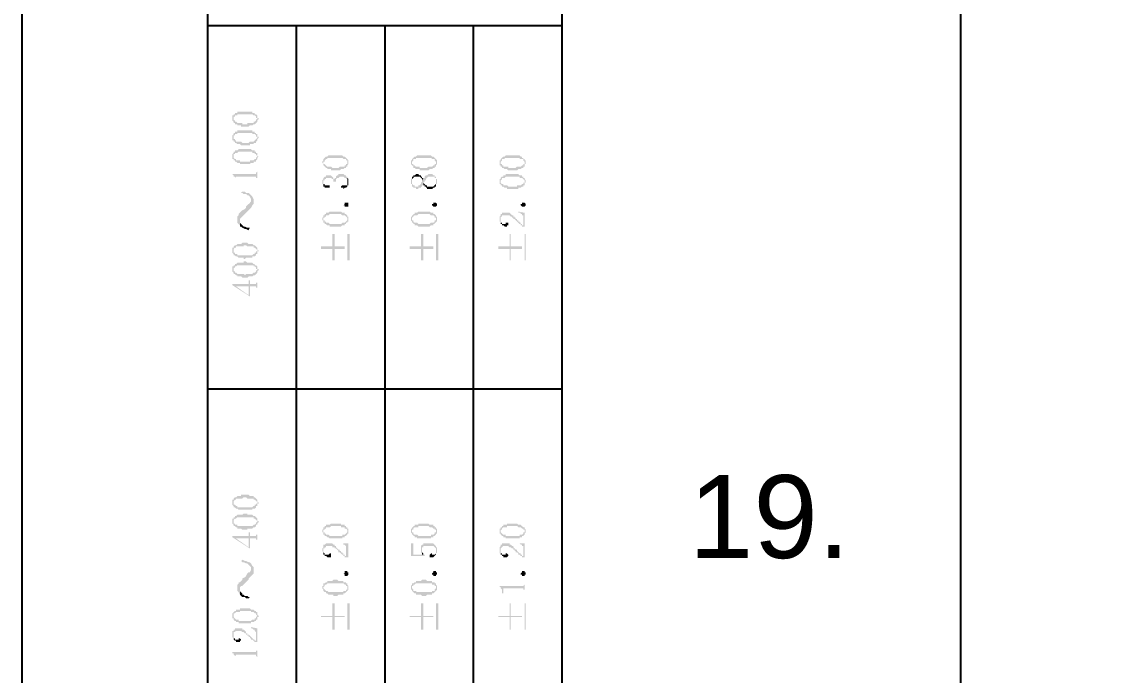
# Model space of a CAD drawing. Header units: millimetres. Extents: x 7018 to 13530, y 4187 to 5692.
# Drawn here: x 7512.01 to 7551.53, y 4620.03 to 4643.66 of the extents above; entities that cross this region are included whole.
import ezdxf

# ---------------------------------------------------------------- set-up
doc = ezdxf.new("R2010")
doc.units = ezdxf.units.MM
doc.styles.get("Standard").update_dxf_attribs({"font": 'arial.ttf'})

msp = doc.modelspace()

# ---------------------------------------------------------------- hatches: boundary and pattern name
at = {"transparency": 33554559}
for points in [[(7519.619, 4640.14), (7519.619, 4640.095), (7519.619, 4640.095), (7519.664, 4640.05), (7519.664, 4640.185), (7519.664, 4640.231), (7519.709, 4640.231), (7519.709, 4640.276), (7519.799, 4640.276), (7519.799, 4640.321), (7520.341, 4640.321), (7520.386, 4640.276), (7520.431, 4640.276), (7520.476, 4640.231), (7520.476, 4640.185), (7520.521, 4640.185), (7520.521, 4640.14), (7520.521, 4640.276), (7520.476, 4640.321), (7520.431, 4640.321), (7520.431, 4640.366), (7520.341, 4640.366), (7520.341, 4640.411), (7519.799, 4640.411), (7519.799, 4640.366), (7519.709, 4640.366), (7519.709, 4640.321), (7519.664, 4640.321), (7519.664, 4640.276), (7519.619, 4640.276), (7519.619, 4640.231), (7519.619, 4640.185)], [(7519.664, 4640.05), (7519.664, 4640.005), (7519.709, 4640.005), (7519.709, 4639.96), (7519.799, 4639.96), (7519.799, 4639.915), (7519.935, 4639.915), (7519.935, 4639.869), (7520.206, 4639.869), (7520.251, 4639.915), (7520.341, 4639.915), (7520.386, 4639.96), (7520.431, 4639.96), (7520.476, 4640.005), (7520.476, 4640.005), (7520.521, 4640.05), (7520.521, 4640.095), (7520.521, 4640.095), (7520.567, 4640.14), (7520.567, 4640.185), (7520.521, 4640.185), (7520.521, 4640.231), (7520.521, 4640.276), (7520.521, 4640.14), (7520.476, 4640.14), (7520.476, 4640.095), (7520.476, 4640.095), (7520.431, 4640.05), (7520.386, 4640.05), (7520.386, 4640.005), (7520.16, 4640.005), (7520.16, 4639.96), (7519.98, 4639.96), (7519.98, 4640.005), (7519.799, 4640.005), (7519.754, 4640.05), (7519.709, 4640.05), (7519.709, 4640.095), (7519.664, 4640.095), (7519.664, 4640.14), (7519.664, 4640.14)], [(7519.619, 4639.463), (7519.619, 4639.373), (7519.664, 4639.373), (7519.664, 4639.463), (7519.664, 4639.508), (7519.664, 4639.554), (7519.709, 4639.554), (7519.709, 4639.599), (7519.799, 4639.599), (7519.799, 4639.644), (7520.341, 4639.644), (7520.341, 4639.599), (7520.431, 4639.599), (7520.476, 4639.554), (7520.476, 4639.508), (7520.521, 4639.508), (7520.521, 4639.463), (7520.521, 4639.599), (7520.476, 4639.599), (7520.476, 4639.644), (7520.431, 4639.644), (7520.431, 4639.689), (7520.341, 4639.689), (7520.341, 4639.734), (7519.799, 4639.734), (7519.799, 4639.689), (7519.709, 4639.689), (7519.709, 4639.644), (7519.664, 4639.644), (7519.664, 4639.599), (7519.664, 4639.599), (7519.619, 4639.554), (7519.619, 4639.508), (7519.619, 4639.508)], [(7519.664, 4639.373), (7519.664, 4639.328), (7519.709, 4639.328), (7519.709, 4639.283), (7519.754, 4639.283), (7519.799, 4639.238), (7519.89, 4639.238), (7519.935, 4639.192), (7520.251, 4639.192), (7520.251, 4639.238), (7520.386, 4639.238), (7520.386, 4639.283), (7520.476, 4639.283), (7520.476, 4639.328), (7520.476, 4639.328), (7520.521, 4639.373), (7520.521, 4639.418), (7520.521, 4639.418), (7520.567, 4639.463), (7520.567, 4639.508), (7520.521, 4639.508), (7520.521, 4639.554), (7520.521, 4639.599), (7520.521, 4639.463), (7520.521, 4639.463), (7520.476, 4639.418), (7520.476, 4639.418), (7520.431, 4639.373), (7520.431, 4639.373), (7520.386, 4639.328), (7520.251, 4639.328), (7520.206, 4639.283), (7519.98, 4639.283), (7519.935, 4639.328), (7519.754, 4639.328), (7519.754, 4639.373), (7519.709, 4639.373), (7519.709, 4639.418), (7519.664, 4639.418), (7519.664, 4639.463), (7519.664, 4639.463)], [(7519.619, 4638.786), (7519.619, 4638.741), (7519.619, 4638.696), (7519.664, 4638.696), (7519.664, 4638.651), (7519.664, 4638.786), (7519.664, 4638.831), (7519.664, 4638.877), (7519.709, 4638.877), (7519.709, 4638.922), (7519.799, 4638.922), (7519.844, 4638.967), (7520.341, 4638.967), (7520.341, 4638.922), (7520.431, 4638.922), (7520.431, 4638.877), (7520.476, 4638.877), (7520.476, 4638.831), (7520.521, 4638.831), (7520.521, 4638.786), (7520.521, 4638.922), (7520.476, 4638.922), (7520.476, 4638.967), (7520.431, 4638.967), (7520.431, 4639.012), (7520.341, 4639.012), (7520.296, 4639.057), (7519.844, 4639.057), (7519.799, 4639.012), (7519.709, 4639.012), (7519.709, 4638.967), (7519.664, 4638.967), (7519.664, 4638.922), (7519.664, 4638.922), (7519.619, 4638.877), (7519.619, 4638.831), (7519.619, 4638.831)], [(7519.664, 4638.651), (7519.709, 4638.651), (7519.709, 4638.606), (7519.754, 4638.606), (7519.799, 4638.561), (7519.89, 4638.561), (7519.89, 4638.515), (7520.251, 4638.515), (7520.296, 4638.561), (7520.386, 4638.561), (7520.386, 4638.606), (7520.476, 4638.606), (7520.476, 4638.651), (7520.476, 4638.651), (7520.521, 4638.696), (7520.521, 4638.741), (7520.521, 4638.741), (7520.567, 4638.786), (7520.567, 4638.786), (7520.521, 4638.831), (7520.521, 4638.877), (7520.521, 4638.922), (7520.521, 4638.786), (7520.521, 4638.786), (7520.476, 4638.741), (7520.476, 4638.696), (7520.431, 4638.696), (7520.386, 4638.651), (7520.251, 4638.651), (7520.251, 4638.606), (7519.89, 4638.606), (7519.89, 4638.651), (7519.754, 4638.651), (7519.754, 4638.696), (7519.709, 4638.696), (7519.664, 4638.741), (7519.664, 4638.786), (7519.664, 4638.786)], [(7522.868, 4638.561), (7522.868, 4638.561), (7522.913, 4638.515), (7522.913, 4638.47), (7522.913, 4638.561), (7522.913, 4638.606), (7522.959, 4638.606), (7522.959, 4638.651), (7522.959, 4638.651), (7523.004, 4638.696), (7523.049, 4638.696), (7523.049, 4638.741), (7523.59, 4638.741), (7523.636, 4638.696), (7523.726, 4638.696), (7523.726, 4638.651), (7523.771, 4638.651), (7523.771, 4638.606), (7523.771, 4638.561), (7523.771, 4638.696), (7523.771, 4638.696), (7523.726, 4638.741), (7523.726, 4638.741), (7523.681, 4638.786), (7523.636, 4638.786), (7523.59, 4638.831), (7523.094, 4638.831), (7523.049, 4638.786), (7523.004, 4638.786), (7522.959, 4638.741), (7522.959, 4638.741), (7522.913, 4638.696), (7522.913, 4638.651), (7522.913, 4638.651), (7522.868, 4638.606), (7522.868, 4638.606)], [(7522.913, 4638.47), (7522.959, 4638.425), (7522.959, 4638.425), (7523.004, 4638.38), (7523.049, 4638.38), (7523.049, 4638.335), (7523.184, 4638.335), (7523.184, 4638.29), (7523.5, 4638.29), (7523.545, 4638.335), (7523.636, 4638.335), (7523.681, 4638.38), (7523.726, 4638.38), (7523.726, 4638.425), (7523.771, 4638.425), (7523.771, 4638.47), (7523.771, 4638.47), (7523.816, 4638.515), (7523.816, 4638.561), (7523.816, 4638.606), (7523.816, 4638.651), (7523.816, 4638.651), (7523.771, 4638.696), (7523.771, 4638.561), (7523.771, 4638.515), (7523.726, 4638.515), (7523.726, 4638.47), (7523.681, 4638.47), (7523.681, 4638.425), (7523.5, 4638.425), (7523.455, 4638.38), (7523.229, 4638.38), (7523.184, 4638.425), (7523.049, 4638.425), (7523.004, 4638.47), (7523.004, 4638.47), (7522.959, 4638.515), (7522.913, 4638.515), (7522.913, 4638.561), (7522.913, 4638.561)], [(7526.073, 4638.561), (7526.073, 4638.515), (7526.118, 4638.47), (7526.118, 4638.561), (7526.118, 4638.606), (7526.118, 4638.606), (7526.163, 4638.651), (7526.163, 4638.696), (7526.253, 4638.696), (7526.253, 4638.741), (7526.795, 4638.741), (7526.84, 4638.696), (7526.93, 4638.696), (7526.93, 4638.651), (7526.93, 4638.651), (7526.975, 4638.606), (7526.975, 4638.561), (7526.975, 4638.696), (7526.975, 4638.696), (7526.93, 4638.741), (7526.93, 4638.741), (7526.885, 4638.786), (7526.84, 4638.786), (7526.795, 4638.831), (7526.298, 4638.831), (7526.253, 4638.786), (7526.208, 4638.786), (7526.163, 4638.741), (7526.163, 4638.741), (7526.118, 4638.696), (7526.118, 4638.651), (7526.073, 4638.651), (7526.073, 4638.606), (7526.073, 4638.606)], [(7526.118, 4638.47), (7526.163, 4638.425), (7526.163, 4638.38), (7526.208, 4638.38), (7526.253, 4638.335), (7526.389, 4638.335), (7526.389, 4638.29), (7526.705, 4638.29), (7526.75, 4638.335), (7526.84, 4638.335), (7526.885, 4638.38), (7526.93, 4638.38), (7526.93, 4638.425), (7526.975, 4638.425), (7526.975, 4638.47), (7526.975, 4638.47), (7527.02, 4638.515), (7527.02, 4638.561), (7527.02, 4638.606), (7527.02, 4638.651), (7527.02, 4638.651), (7526.975, 4638.696), (7526.975, 4638.561), (7526.975, 4638.515), (7526.93, 4638.515), (7526.93, 4638.47), (7526.885, 4638.47), (7526.84, 4638.425), (7526.705, 4638.425), (7526.659, 4638.38), (7526.389, 4638.38), (7526.389, 4638.425), (7526.253, 4638.425), (7526.208, 4638.47), (7526.163, 4638.47), (7526.163, 4638.515), (7526.118, 4638.515), (7526.118, 4638.561), (7526.118, 4638.561)], [(7529.277, 4638.561), (7529.277, 4638.47), (7529.322, 4638.47), (7529.322, 4638.561), (7529.322, 4638.606), (7529.322, 4638.606), (7529.367, 4638.651), (7529.367, 4638.696), (7529.458, 4638.696), (7529.458, 4638.741), (7529.999, 4638.741), (7529.999, 4638.696), (7530.135, 4638.696), (7530.135, 4638.651), (7530.135, 4638.651), (7530.18, 4638.606), (7530.18, 4638.561), (7530.18, 4638.696), (7530.135, 4638.696), (7530.135, 4638.741), (7530.089, 4638.741), (7530.089, 4638.786), (7530.044, 4638.786), (7529.999, 4638.831), (7529.503, 4638.831), (7529.458, 4638.786), (7529.412, 4638.786), (7529.367, 4638.741), (7529.367, 4638.741), (7529.322, 4638.696), (7529.322, 4638.651), (7529.277, 4638.651), (7529.277, 4638.606), (7529.277, 4638.606)], [(7529.322, 4638.47), (7529.322, 4638.425), (7529.367, 4638.425), (7529.367, 4638.38), (7529.412, 4638.38), (7529.458, 4638.335), (7529.548, 4638.335), (7529.593, 4638.29), (7529.909, 4638.29), (7529.954, 4638.335), (7530.044, 4638.335), (7530.089, 4638.38), (7530.135, 4638.38), (7530.135, 4638.425), (7530.18, 4638.425), (7530.18, 4638.47), (7530.18, 4638.515), (7530.225, 4638.515), (7530.225, 4638.561), (7530.225, 4638.606), (7530.225, 4638.651), (7530.18, 4638.651), (7530.18, 4638.696), (7530.18, 4638.561), (7530.18, 4638.515), (7530.135, 4638.515), (7530.135, 4638.47), (7530.089, 4638.47), (7530.044, 4638.425), (7529.909, 4638.425), (7529.864, 4638.38), (7529.593, 4638.38), (7529.593, 4638.425), (7529.412, 4638.425), (7529.412, 4638.47), (7529.367, 4638.47), (7529.367, 4638.515), (7529.322, 4638.515), (7529.322, 4638.561), (7529.322, 4638.561)], [(7519.619, 4638.154), (7519.619, 4638.154), (7519.664, 4638.109), (7519.664, 4638.064), (7519.709, 4638.064), (7519.709, 4638.019), (7519.709, 4637.929), (7519.709, 4638.019), (7519.754, 4638.064), (7520.476, 4638.064), (7520.476, 4638.019), (7520.521, 4638.019), (7520.521, 4637.929), (7520.521, 4638.335), (7520.521, 4638.245), (7520.521, 4638.245), (7520.476, 4638.2), (7520.476, 4638.154), (7520.431, 4638.154)], [(7522.868, 4637.884), (7522.868, 4637.793), (7522.913, 4637.793), (7522.913, 4637.748), (7522.913, 4637.884), (7522.913, 4637.929), (7522.959, 4637.929), (7522.959, 4637.974), (7523.004, 4637.974), (7523.004, 4638.019), (7523.184, 4638.019), (7523.229, 4637.974), (7523.274, 4637.974), (7523.274, 4637.929), (7523.274, 4637.884), (7523.32, 4637.884), (7523.32, 4637.793), (7523.32, 4637.884), (7523.365, 4637.884), (7523.365, 4637.929), (7523.365, 4637.974), (7523.365, 4637.974), (7523.41, 4638.019), (7523.455, 4638.019), (7523.5, 4638.064), (7523.636, 4638.064), (7523.681, 4638.019), (7523.726, 4638.019), (7523.726, 4637.974), (7523.771, 4637.974), (7523.771, 4637.929), (7523.771, 4637.839), (7523.771, 4638.019), (7523.771, 4638.064), (7523.726, 4638.064), (7523.726, 4638.109), (7523.681, 4638.109), (7523.636, 4638.154), (7523.455, 4638.154), (7523.455, 4638.109), (7523.41, 4638.109), (7523.365, 4638.064), (7523.365, 4638.019), (7523.32, 4638.019), (7523.32, 4637.929), (7523.32, 4637.974), (7523.274, 4637.974), (7523.274, 4638.019), (7523.274, 4638.019), (7523.229, 4638.064), (7523.229, 4638.064), (7523.184, 4638.109), (7523.004, 4638.109), (7523.004, 4638.064), (7522.959, 4638.064), (7522.913, 4638.019), (7522.913, 4637.974), (7522.913, 4637.974), (7522.868, 4637.929), (7522.868, 4637.929)], [(7526.073, 4637.884), (7526.073, 4637.793), (7526.118, 4637.793), (7526.118, 4637.748), (7526.118, 4637.703), (7526.163, 4637.703), (7526.163, 4637.658), (7526.253, 4637.658), (7526.253, 4637.613), (7526.343, 4637.613), (7526.343, 4637.658), (7526.434, 4637.658), (7526.434, 4637.703), (7526.479, 4637.703), (7526.479, 4637.748), (7526.524, 4637.748), (7526.524, 4637.793), (7526.524, 4637.748), (7526.524, 4637.839), (7526.524, 4637.839), (7526.569, 4637.884), (7526.569, 4637.929), (7526.614, 4637.929), (7526.614, 4637.974), (7526.614, 4637.974), (7526.659, 4638.019), (7526.659, 4638.019), (7526.705, 4638.064), (7526.93, 4638.064), (7526.93, 4638.019), (7526.975, 4638.019), (7526.975, 4637.929), (7526.975, 4637.748), (7526.975, 4637.793), (7527.02, 4637.793), (7527.02, 4637.839), (7527.02, 4637.929), (7527.02, 4637.974), (7526.975, 4637.974), (7526.975, 4638.019), (7526.975, 4638.064), (7526.93, 4638.064), (7526.93, 4638.109), (7526.885, 4638.109), (7526.84, 4638.154), (7526.705, 4638.154), (7526.659, 4638.109), (7526.614, 4638.109), (7526.569, 4638.064), (7526.569, 4638.019), (7526.524, 4638.019), (7526.524, 4637.974), (7526.524, 4638.019), (7526.479, 4637.929), (7526.479, 4637.884), (7526.479, 4637.884), (7526.434, 4637.839), (7526.434, 4637.793), (7526.434, 4637.793), (7526.389, 4637.748), (7526.343, 4637.748), (7526.343, 4637.703), (7526.208, 4637.703), (7526.208, 4637.748), (7526.163, 4637.748), (7526.118, 4637.793), (7526.118, 4637.839), (7526.118, 4638.019), (7526.118, 4638.019), (7526.073, 4637.974), (7526.073, 4637.929), (7526.073, 4637.929)], [(7526.118, 4638.019), (7526.118, 4637.884), (7526.118, 4637.929), (7526.118, 4637.974), (7526.118, 4637.974), (7526.163, 4638.019), (7526.163, 4638.019), (7526.208, 4638.064), (7526.389, 4638.064), (7526.434, 4638.019), (7526.434, 4638.019), (7526.479, 4637.974), (7526.479, 4637.929), (7526.524, 4638.019), (7526.479, 4638.019), (7526.479, 4638.064), (7526.434, 4638.064), (7526.434, 4638.109), (7526.389, 4638.109), (7526.343, 4638.154), (7526.253, 4638.154), (7526.208, 4638.109), (7526.163, 4638.109), (7526.163, 4638.064), (7526.118, 4638.064)], [(7529.277, 4637.884), (7529.277, 4637.839), (7529.277, 4637.793), (7529.322, 4637.793), (7529.322, 4637.748), (7529.322, 4637.884), (7529.322, 4637.929), (7529.322, 4637.929), (7529.367, 4637.974), (7529.367, 4638.019), (7529.458, 4638.019), (7529.503, 4638.064), (7529.999, 4638.064), (7529.999, 4638.019), (7530.089, 4638.019), (7530.135, 4637.974), (7530.135, 4637.974), (7530.18, 4637.929), (7530.18, 4637.884), (7530.18, 4638.019), (7530.135, 4638.019), (7530.135, 4638.064), (7530.089, 4638.064), (7530.089, 4638.109), (7529.999, 4638.109), (7529.954, 4638.154), (7529.503, 4638.154), (7529.503, 4638.109), (7529.412, 4638.109), (7529.412, 4638.064), (7529.367, 4638.064), (7529.322, 4638.019), (7529.322, 4637.974), (7529.277, 4637.974), (7529.277, 4637.929), (7529.277, 4637.929)], [(7522.913, 4637.748), (7522.913, 4637.703), (7522.959, 4637.703), (7522.959, 4637.658), (7523.139, 4637.658), (7523.139, 4637.703), (7523.139, 4637.748), (7522.959, 4637.748), (7522.959, 4637.793), (7522.913, 4637.793), (7522.913, 4637.839), (7522.913, 4637.839)], [(7523.545, 4637.703), (7523.545, 4637.658), (7523.636, 4637.658), (7523.636, 4637.613), (7523.636, 4637.613), (7523.681, 4637.658), (7523.726, 4637.658), (7523.771, 4637.703), (7523.771, 4637.748), (7523.816, 4637.748), (7523.816, 4637.793), (7523.816, 4637.884), (7523.816, 4637.929), (7523.816, 4637.974), (7523.816, 4637.974), (7523.771, 4638.019), (7523.771, 4637.839), (7523.771, 4637.748), (7523.59, 4637.748)], [(7526.524, 4637.748), (7526.569, 4637.748), (7526.569, 4637.703), (7526.614, 4637.703), (7526.614, 4637.658), (7526.659, 4637.658), (7526.659, 4637.613), (7526.84, 4637.613), (7526.885, 4637.658), (7526.93, 4637.658), (7526.93, 4637.703), (7526.975, 4637.703), (7526.975, 4637.748), (7526.975, 4637.884), (7526.975, 4637.793), (7526.975, 4637.793), (7526.93, 4637.748), (7526.93, 4637.748), (7526.885, 4637.703), (7526.659, 4637.703), (7526.659, 4637.748), (7526.614, 4637.748), (7526.569, 4637.793), (7526.569, 4637.793), (7526.524, 4637.839)], [(7529.322, 4637.748), (7529.367, 4637.748), (7529.367, 4637.703), (7529.412, 4637.703), (7529.458, 4637.658), (7529.548, 4637.658), (7529.548, 4637.613), (7529.954, 4637.613), (7529.954, 4637.658), (7530.044, 4637.658), (7530.089, 4637.703), (7530.135, 4637.703), (7530.135, 4637.748), (7530.18, 4637.748), (7530.18, 4637.793), (7530.18, 4637.839), (7530.225, 4637.839), (7530.225, 4637.884), (7530.225, 4637.929), (7530.225, 4637.929), (7530.18, 4637.974), (7530.18, 4638.019), (7530.18, 4637.884), (7530.18, 4637.839), (7530.135, 4637.839), (7530.135, 4637.793), (7530.089, 4637.793), (7530.044, 4637.748), (7529.909, 4637.748), (7529.909, 4637.703), (7529.593, 4637.703), (7529.548, 4637.748), (7529.412, 4637.748), (7529.412, 4637.793), (7529.367, 4637.793), (7529.322, 4637.839), (7529.322, 4637.884), (7529.322, 4637.884)], [(7519.935, 4637.477), (7519.98, 4637.477), (7520.025, 4637.432), (7520.115, 4637.432), (7520.16, 4637.387), (7520.206, 4637.387), (7520.251, 4637.342), (7520.296, 4637.252), (7520.296, 4636.936), (7520.296, 4636.936), (7520.341, 4637.026), (7520.386, 4637.071), (7520.386, 4637.252), (7520.341, 4637.342), (7520.296, 4637.387), (7520.296, 4637.387), (7520.251, 4637.432), (7520.206, 4637.477), (7520.115, 4637.477), (7520.07, 4637.523), (7519.98, 4637.523)], [(7519.799, 4636.485), (7519.799, 4636.394), (7519.844, 4636.349), (7519.89, 4636.304), (7519.89, 4636.485), (7519.89, 4636.53), (7519.935, 4636.575), (7519.98, 4636.62), (7520.025, 4636.665), (7520.07, 4636.71), (7520.115, 4636.755), (7520.16, 4636.8), (7520.206, 4636.846), (7520.206, 4636.846), (7520.251, 4636.891), (7520.296, 4636.936), (7520.296, 4637.207), (7520.296, 4637.162), (7520.251, 4637.116), (7520.206, 4637.071), (7520.16, 4637.026), (7520.115, 4636.981), (7520.115, 4636.936), (7520.07, 4636.891), (7519.98, 4636.846), (7519.98, 4636.846), (7519.935, 4636.8), (7519.89, 4636.755), (7519.844, 4636.71), (7519.844, 4636.665), (7519.799, 4636.62), (7519.799, 4636.575)], [(7523.816, 4637.026), (7523.816, 4636.981), (7523.681, 4636.981), (7523.681, 4637.026), (7523.636, 4637.026), (7523.681, 4637.071), (7523.681, 4637.116), (7523.816, 4637.116), (7523.816, 4637.071), (7523.816, 4637.026)], [(7527.02, 4637.026), (7527.02, 4637.026), (7526.975, 4636.981), (7526.885, 4636.981), (7526.84, 4637.026), (7526.84, 4637.071), (7526.885, 4637.071), (7526.885, 4637.116), (7526.975, 4637.116), (7527.02, 4637.071), (7527.02, 4637.026)], [(7530.225, 4637.026), (7530.225, 4637.026), (7530.18, 4636.981), (7530.089, 4636.981), (7530.044, 4637.026), (7530.044, 4637.071), (7530.089, 4637.071), (7530.089, 4637.116), (7530.18, 4637.116), (7530.225, 4637.071), (7530.225, 4637.026)], [(7519.89, 4636.304), (7519.89, 4636.259), (7519.935, 4636.259), (7519.98, 4636.214), (7520.07, 4636.169), (7520.115, 4636.169), (7520.206, 4636.123), (7520.251, 4636.214), (7520.16, 4636.214), (7520.07, 4636.259), (7520.025, 4636.259), (7519.98, 4636.304), (7519.98, 4636.304), (7519.935, 4636.349), (7519.89, 4636.394), (7519.89, 4636.485)], [(7522.868, 4636.53), (7522.868, 4636.485), (7522.913, 4636.485), (7522.913, 4636.439), (7522.913, 4636.394), (7522.913, 4636.53), (7522.913, 4636.575), (7522.959, 4636.575), (7522.959, 4636.62), (7523.004, 4636.62), (7523.004, 4636.665), (7523.094, 4636.665), (7523.139, 4636.71), (7523.545, 4636.71), (7523.59, 4636.665), (7523.681, 4636.665), (7523.726, 4636.62), (7523.726, 4636.62), (7523.771, 4636.575), (7523.771, 4636.53), (7523.771, 4636.665), (7523.771, 4636.665), (7523.726, 4636.71), (7523.681, 4636.71), (7523.681, 4636.755), (7523.59, 4636.755), (7523.545, 4636.8), (7523.139, 4636.8), (7523.094, 4636.755), (7523.004, 4636.755), (7523.004, 4636.71), (7522.959, 4636.71), (7522.959, 4636.665), (7522.913, 4636.665), (7522.913, 4636.62), (7522.913, 4636.62), (7522.868, 4636.575), (7522.868, 4636.575)], [(7522.913, 4636.394), (7522.959, 4636.394), (7522.959, 4636.349), (7523.004, 4636.349), (7523.049, 4636.304), (7523.139, 4636.304), (7523.139, 4636.259), (7523.545, 4636.259), (7523.59, 4636.304), (7523.681, 4636.304), (7523.681, 4636.349), (7523.726, 4636.349), (7523.726, 4636.394), (7523.771, 4636.394), (7523.771, 4636.439), (7523.816, 4636.439), (7523.816, 4636.485), (7523.816, 4636.53), (7523.816, 4636.575), (7523.816, 4636.62), (7523.771, 4636.62), (7523.771, 4636.665), (7523.771, 4636.53), (7523.771, 4636.485), (7523.771, 4636.485), (7523.726, 4636.439), (7523.726, 4636.439), (7523.681, 4636.394), (7523.59, 4636.394), (7523.545, 4636.349), (7523.139, 4636.349), (7523.094, 4636.394), (7523.004, 4636.394), (7523.004, 4636.439), (7522.959, 4636.439), (7522.959, 4636.485), (7522.913, 4636.485), (7522.913, 4636.53), (7522.913, 4636.53)], [(7526.073, 4636.53), (7526.073, 4636.485), (7526.073, 4636.485), (7526.118, 4636.439), (7526.118, 4636.394), (7526.118, 4636.53), (7526.118, 4636.575), (7526.118, 4636.575), (7526.163, 4636.62), (7526.163, 4636.62), (7526.208, 4636.665), (7526.298, 4636.665), (7526.343, 4636.71), (7526.75, 4636.71), (7526.795, 4636.665), (7526.885, 4636.665), (7526.93, 4636.62), (7526.93, 4636.575), (7526.975, 4636.575), (7526.975, 4636.53), (7526.975, 4636.665), (7526.975, 4636.665), (7526.93, 4636.71), (7526.885, 4636.71), (7526.885, 4636.755), (7526.795, 4636.755), (7526.75, 4636.8), (7526.343, 4636.8), (7526.298, 4636.755), (7526.208, 4636.755), (7526.208, 4636.71), (7526.163, 4636.71), (7526.163, 4636.665), (7526.118, 4636.665), (7526.118, 4636.62), (7526.073, 4636.62), (7526.073, 4636.575), (7526.073, 4636.575)], [(7526.118, 4636.394), (7526.163, 4636.394), (7526.163, 4636.349), (7526.208, 4636.349), (7526.208, 4636.304), (7526.298, 4636.304), (7526.343, 4636.259), (7526.75, 4636.259), (7526.795, 4636.304), (7526.885, 4636.304), (7526.885, 4636.349), (7526.93, 4636.349), (7526.93, 4636.394), (7526.975, 4636.394), (7526.975, 4636.439), (7527.02, 4636.439), (7527.02, 4636.485), (7527.02, 4636.53), (7527.02, 4636.575), (7527.02, 4636.62), (7526.975, 4636.62), (7526.975, 4636.665), (7526.975, 4636.53), (7526.975, 4636.485), (7526.93, 4636.485), (7526.93, 4636.439), (7526.93, 4636.439), (7526.885, 4636.394), (7526.795, 4636.394), (7526.75, 4636.349), (7526.343, 4636.349), (7526.298, 4636.394), (7526.208, 4636.394), (7526.163, 4636.439), (7526.163, 4636.485), (7526.118, 4636.485), (7526.118, 4636.53), (7526.118, 4636.53)], [(7529.277, 4636.53), (7529.277, 4636.485), (7529.277, 4636.439), (7529.277, 4636.439), (7529.322, 4636.394), (7529.322, 4636.53), (7529.322, 4636.62), (7529.367, 4636.62), (7529.367, 4636.665), (7529.638, 4636.665), (7529.683, 4636.62), (7529.728, 4636.62), (7529.728, 4636.575), (7529.774, 4636.575), (7529.774, 4636.53), (7529.819, 4636.53), (7529.864, 4636.485), (7529.864, 4636.485), (7529.909, 4636.439), (7529.909, 4636.439), (7529.954, 4636.394), (7529.954, 4636.394), (7529.999, 4636.349), (7530.044, 4636.349), (7530.044, 4636.304), (7530.089, 4636.304), (7530.089, 4636.259), (7530.135, 4636.259), (7530.135, 4636.304), (7530.089, 4636.304), (7530.089, 4636.349), (7530.044, 4636.349), (7530.044, 4636.394), (7529.999, 4636.394), (7529.999, 4636.439), (7529.954, 4636.439), (7529.954, 4636.485), (7529.909, 4636.485), (7529.909, 4636.53), (7529.864, 4636.53), (7529.864, 4636.575), (7529.819, 4636.575), (7529.819, 4636.62), (7529.774, 4636.62), (7529.774, 4636.665), (7529.728, 4636.665), (7529.683, 4636.71), (7529.683, 4636.71), (7529.638, 4636.755), (7529.367, 4636.755), (7529.367, 4636.71), (7529.322, 4636.71), (7529.322, 4636.665), (7529.322, 4636.665), (7529.277, 4636.62), (7529.277, 4636.575), (7529.277, 4636.575)], [(7529.322, 4636.394), (7529.322, 4636.349), (7529.367, 4636.349), (7529.367, 4636.304), (7529.412, 4636.304), (7529.458, 4636.259), (7529.548, 4636.259), (7529.548, 4636.304), (7529.593, 4636.304), (7529.593, 4636.349), (7529.593, 4636.394), (7529.503, 4636.394), (7529.503, 4636.349), (7529.367, 4636.349), (7529.367, 4636.394), (7529.322, 4636.394), (7529.322, 4636.439), (7529.322, 4636.53)], [(7529.954, 4636.8), (7529.954, 4636.755), (7530.044, 4636.755), (7530.044, 4636.71), (7530.089, 4636.71), (7530.089, 4636.665), (7530.135, 4636.665), (7530.135, 4636.259), (7530.18, 4636.259), (7530.18, 4636.755)], [(7522.823, 4635.537), (7522.823, 4635.447), (7523.229, 4635.447), (7523.229, 4635.04), (7523.32, 4635.04), (7523.32, 4635.447), (7523.681, 4635.447), (7523.681, 4635.537), (7523.32, 4635.537), (7523.32, 4635.988), (7523.229, 4635.988), (7523.229, 4635.537)], [(7523.861, 4635.04), (7523.861, 4635.988), (7523.771, 4635.988), (7523.771, 4635.04)], [(7526.028, 4635.537), (7526.028, 4635.447), (7526.434, 4635.447), (7526.434, 4635.04), (7526.524, 4635.04), (7526.524, 4635.447), (7526.885, 4635.447), (7526.885, 4635.537), (7526.524, 4635.537), (7526.524, 4635.988), (7526.434, 4635.988), (7526.434, 4635.537)], [(7527.066, 4635.04), (7527.066, 4635.988), (7526.975, 4635.988), (7526.975, 4635.04)], [(7529.232, 4635.537), (7529.232, 4635.447), (7529.638, 4635.447), (7529.638, 4635.04), (7529.683, 4635.04), (7529.683, 4635.447), (7530.089, 4635.447), (7530.089, 4635.537), (7529.683, 4635.537), (7529.683, 4635.988), (7529.638, 4635.988), (7529.638, 4635.537)], [(7530.225, 4635.04), (7530.225, 4635.988), (7530.18, 4635.988), (7530.18, 4635.04)], [(7519.619, 4635.401), (7519.619, 4635.356), (7519.619, 4635.311), (7519.619, 4635.311), (7519.664, 4635.266), (7519.664, 4635.401), (7519.664, 4635.447), (7519.664, 4635.447), (7519.709, 4635.492), (7519.754, 4635.492), (7519.754, 4635.537), (7520.025, 4635.537), (7520.025, 4635.582), (7520.115, 4635.582), (7520.16, 4635.537), (7520.386, 4635.537), (7520.386, 4635.492), (7520.431, 4635.492), (7520.476, 4635.447), (7520.476, 4635.447), (7520.521, 4635.401), (7520.521, 4635.492), (7520.476, 4635.537), (7520.476, 4635.537), (7520.431, 4635.582), (7520.386, 4635.582), (7520.341, 4635.627), (7520.206, 4635.627), (7520.16, 4635.672), (7519.98, 4635.672), (7519.935, 4635.627), (7519.799, 4635.627), (7519.754, 4635.582), (7519.709, 4635.582), (7519.664, 4635.537), (7519.664, 4635.492), (7519.619, 4635.492), (7519.619, 4635.447)], [(7519.664, 4635.266), (7519.664, 4635.221), (7519.709, 4635.221), (7519.754, 4635.176), (7519.799, 4635.176), (7519.844, 4635.131), (7520.025, 4635.131), (7520.025, 4635.085), (7520.07, 4635.085), (7520.115, 4635.131), (7520.341, 4635.131), (7520.341, 4635.176), (7520.431, 4635.176), (7520.476, 4635.221), (7520.476, 4635.266), (7520.521, 4635.266), (7520.521, 4635.311), (7520.521, 4635.356), (7520.567, 4635.356), (7520.567, 4635.401), (7520.521, 4635.401), (7520.521, 4635.447), (7520.521, 4635.492), (7520.521, 4635.356), (7520.476, 4635.356), (7520.476, 4635.311), (7520.431, 4635.311), (7520.431, 4635.266), (7520.386, 4635.266), (7520.341, 4635.221), (7519.799, 4635.221), (7519.799, 4635.266), (7519.709, 4635.266), (7519.709, 4635.311), (7519.664, 4635.311), (7519.664, 4635.356), (7519.664, 4635.401)], [(7519.619, 4634.724), (7519.619, 4634.679), (7519.619, 4634.634), (7519.619, 4634.634), (7519.664, 4634.589), (7519.664, 4634.724), (7519.664, 4634.77), (7519.709, 4634.77), (7519.709, 4634.815), (7519.754, 4634.815), (7519.799, 4634.86), (7520.386, 4634.86), (7520.386, 4634.815), (7520.431, 4634.815), (7520.476, 4634.77), (7520.476, 4634.724), (7520.521, 4634.724), (7520.521, 4634.815), (7520.476, 4634.86), (7520.431, 4634.86), (7520.431, 4634.905), (7520.386, 4634.905), (7520.341, 4634.95), (7520.16, 4634.95), (7520.115, 4634.995), (7520.025, 4634.995), (7520.025, 4634.95), (7519.799, 4634.95), (7519.754, 4634.905), (7519.709, 4634.905), (7519.709, 4634.86), (7519.664, 4634.86), (7519.664, 4634.815), (7519.619, 4634.815), (7519.619, 4634.77)], [(7519.664, 4634.589), (7519.664, 4634.544), (7519.709, 4634.544), (7519.754, 4634.499), (7519.799, 4634.499), (7519.799, 4634.454), (7519.935, 4634.454), (7519.98, 4634.408), (7520.16, 4634.408), (7520.206, 4634.454), (7520.341, 4634.454), (7520.386, 4634.499), (7520.431, 4634.499), (7520.476, 4634.544), (7520.476, 4634.544), (7520.521, 4634.589), (7520.521, 4634.634), (7520.521, 4634.634), (7520.567, 4634.679), (7520.567, 4634.724), (7520.521, 4634.724), (7520.521, 4634.77), (7520.521, 4634.815), (7520.521, 4634.679), (7520.476, 4634.679), (7520.476, 4634.634), (7520.476, 4634.634), (7520.431, 4634.589), (7520.386, 4634.589), (7520.341, 4634.544), (7520.115, 4634.544), (7520.07, 4634.499), (7520.07, 4634.499), (7520.025, 4634.544), (7519.799, 4634.544), (7519.754, 4634.589), (7519.709, 4634.589), (7519.709, 4634.634), (7519.664, 4634.634), (7519.664, 4634.679), (7519.664, 4634.724)], [(7519.619, 4634.183), (7519.619, 4634.138), (7520.251, 4633.731), (7520.251, 4634.093), (7520.476, 4634.093), (7520.476, 4634.047), (7520.521, 4634.047), (7520.521, 4633.957), (7520.521, 4634.318), (7520.521, 4634.228), (7520.476, 4634.228), (7520.476, 4634.183), (7520.251, 4634.183), (7520.251, 4634.318), (7520.206, 4634.318), (7520.206, 4633.777), (7519.754, 4634.093), (7519.754, 4634.093)], [(7519.619, 4634.183), (7519.754, 4634.093), (7520.206, 4634.093), (7520.206, 4633.777), (7520.206, 4634.183)], [(7519.619, 4626.285), (7519.619, 4626.24), (7519.619, 4626.194), (7519.619, 4626.194), (7519.664, 4626.149), (7519.664, 4626.285), (7519.664, 4626.33), (7519.664, 4626.33), (7519.709, 4626.375), (7519.754, 4626.375), (7519.754, 4626.42), (7519.98, 4626.42), (7520.025, 4626.465), (7520.115, 4626.465), (7520.16, 4626.42), (7520.386, 4626.42), (7520.386, 4626.375), (7520.431, 4626.375), (7520.476, 4626.33), (7520.476, 4626.33), (7520.521, 4626.285), (7520.521, 4626.375), (7520.476, 4626.42), (7520.476, 4626.42), (7520.431, 4626.465), (7520.386, 4626.465), (7520.386, 4626.51), (7520.251, 4626.51), (7520.206, 4626.555), (7519.935, 4626.555), (7519.935, 4626.51), (7519.799, 4626.51), (7519.754, 4626.465), (7519.709, 4626.465), (7519.664, 4626.42), (7519.664, 4626.375), (7519.619, 4626.375), (7519.619, 4626.33)], [(7519.664, 4626.149), (7519.664, 4626.104), (7519.709, 4626.104), (7519.754, 4626.059), (7519.799, 4626.059), (7519.844, 4626.014), (7520.341, 4626.014), (7520.341, 4626.059), (7520.431, 4626.059), (7520.476, 4626.104), (7520.476, 4626.149), (7520.521, 4626.149), (7520.521, 4626.194), (7520.521, 4626.24), (7520.567, 4626.24), (7520.567, 4626.285), (7520.521, 4626.285), (7520.521, 4626.33), (7520.521, 4626.375), (7520.521, 4626.24), (7520.476, 4626.24), (7520.476, 4626.194), (7520.431, 4626.194), (7520.431, 4626.149), (7520.386, 4626.149), (7520.341, 4626.104), (7519.799, 4626.104), (7519.799, 4626.149), (7519.754, 4626.149), (7519.709, 4626.194), (7519.664, 4626.194), (7519.664, 4626.24), (7519.664, 4626.285)], [(7519.619, 4625.608), (7519.619, 4625.563), (7519.619, 4625.517), (7519.619, 4625.517), (7519.664, 4625.472), (7519.664, 4625.608), (7519.664, 4625.653), (7519.664, 4625.653), (7519.709, 4625.698), (7519.754, 4625.698), (7519.799, 4625.743), (7520.386, 4625.743), (7520.386, 4625.698), (7520.431, 4625.698), (7520.476, 4625.653), (7520.476, 4625.653), (7520.521, 4625.608), (7520.521, 4625.698), (7520.476, 4625.743), (7520.476, 4625.743), (7520.431, 4625.788), (7520.386, 4625.788), (7520.341, 4625.833), (7520.16, 4625.833), (7520.16, 4625.878), (7520.025, 4625.878), (7519.98, 4625.833), (7519.799, 4625.833), (7519.754, 4625.788), (7519.709, 4625.788), (7519.709, 4625.743), (7519.664, 4625.743), (7519.664, 4625.698), (7519.619, 4625.698), (7519.619, 4625.653)], [(7519.664, 4625.472), (7519.664, 4625.427), (7519.709, 4625.427), (7519.754, 4625.382), (7519.799, 4625.382), (7519.799, 4625.337), (7519.935, 4625.337), (7519.98, 4625.292), (7520.16, 4625.292), (7520.16, 4625.337), (7520.341, 4625.337), (7520.386, 4625.382), (7520.431, 4625.382), (7520.476, 4625.427), (7520.476, 4625.472), (7520.521, 4625.472), (7520.521, 4625.517), (7520.521, 4625.517), (7520.567, 4625.563), (7520.567, 4625.608), (7520.521, 4625.608), (7520.521, 4625.653), (7520.521, 4625.698), (7520.521, 4625.563), (7520.476, 4625.563), (7520.476, 4625.517), (7520.476, 4625.517), (7520.431, 4625.472), (7520.386, 4625.472), (7520.341, 4625.427), (7519.799, 4625.427), (7519.799, 4625.472), (7519.709, 4625.472), (7519.709, 4625.517), (7519.664, 4625.517), (7519.664, 4625.563), (7519.664, 4625.608)], [(7522.868, 4625.247), (7522.868, 4625.201), (7522.913, 4625.201), (7522.913, 4625.156), (7522.913, 4625.111), (7522.913, 4625.247), (7522.913, 4625.292), (7522.959, 4625.292), (7522.959, 4625.337), (7523.004, 4625.337), (7523.004, 4625.382), (7523.139, 4625.382), (7523.184, 4625.427), (7523.545, 4625.427), (7523.545, 4625.382), (7523.681, 4625.382), (7523.681, 4625.337), (7523.726, 4625.337), (7523.771, 4625.292), (7523.771, 4625.247), (7523.771, 4625.382), (7523.726, 4625.382), (7523.726, 4625.427), (7523.681, 4625.427), (7523.681, 4625.472), (7523.545, 4625.472), (7523.545, 4625.517), (7523.184, 4625.517), (7523.139, 4625.472), (7523.004, 4625.472), (7523.004, 4625.427), (7522.959, 4625.427), (7522.959, 4625.382), (7522.913, 4625.382), (7522.913, 4625.337), (7522.913, 4625.337), (7522.868, 4625.292)], [(7526.073, 4625.247), (7526.073, 4625.201), (7526.073, 4625.201), (7526.118, 4625.156), (7526.118, 4625.111), (7526.118, 4625.247), (7526.118, 4625.292), (7526.163, 4625.292), (7526.163, 4625.337), (7526.163, 4625.337), (7526.208, 4625.382), (7526.343, 4625.382), (7526.343, 4625.427), (7526.705, 4625.427), (7526.75, 4625.382), (7526.84, 4625.382), (7526.885, 4625.337), (7526.93, 4625.337), (7526.93, 4625.292), (7526.975, 4625.292), (7526.975, 4625.247), (7526.975, 4625.382), (7526.93, 4625.382), (7526.93, 4625.427), (7526.885, 4625.427), (7526.885, 4625.472), (7526.75, 4625.472), (7526.705, 4625.517), (7526.343, 4625.517), (7526.343, 4625.472), (7526.208, 4625.472), (7526.208, 4625.427), (7526.163, 4625.427), (7526.163, 4625.382), (7526.118, 4625.382), (7526.118, 4625.337), (7526.073, 4625.337)], [(7529.277, 4625.247), (7529.277, 4625.201), (7529.277, 4625.156), (7529.322, 4625.156), (7529.322, 4625.111), (7529.322, 4625.247), (7529.322, 4625.292), (7529.367, 4625.292), (7529.367, 4625.337), (7529.367, 4625.337), (7529.412, 4625.382), (7529.548, 4625.382), (7529.548, 4625.427), (7529.909, 4625.427), (7529.954, 4625.382), (7530.044, 4625.382), (7530.089, 4625.337), (7530.135, 4625.337), (7530.135, 4625.292), (7530.18, 4625.292), (7530.18, 4625.247), (7530.18, 4625.382), (7530.135, 4625.382), (7530.089, 4625.427), (7530.089, 4625.427), (7530.044, 4625.472), (7529.954, 4625.472), (7529.909, 4625.517), (7529.548, 4625.517), (7529.548, 4625.472), (7529.412, 4625.472), (7529.412, 4625.427), (7529.367, 4625.427), (7529.367, 4625.382), (7529.322, 4625.382), (7529.322, 4625.337), (7529.277, 4625.337)], [(7519.619, 4625.066), (7519.619, 4625.021), (7520.251, 4624.615), (7520.251, 4624.976), (7520.476, 4624.976), (7520.476, 4624.931), (7520.521, 4624.931), (7520.521, 4624.84), (7520.521, 4625.201), (7520.521, 4625.111), (7520.476, 4625.111), (7520.476, 4625.066), (7520.251, 4625.066), (7520.251, 4625.201), (7520.206, 4625.201), (7520.206, 4624.66), (7519.754, 4624.976), (7519.754, 4624.976)], [(7519.619, 4625.066), (7519.754, 4624.976), (7520.206, 4624.976), (7520.206, 4624.66), (7520.206, 4625.066)], [(7522.913, 4625.111), (7522.959, 4625.111), (7522.959, 4625.066), (7523.004, 4625.066), (7523.049, 4625.021), (7523.094, 4625.021), (7523.139, 4624.976), (7523.59, 4624.976), (7523.59, 4625.021), (7523.681, 4625.021), (7523.681, 4625.066), (7523.726, 4625.066), (7523.771, 4625.111), (7523.771, 4625.156), (7523.816, 4625.156), (7523.816, 4625.201), (7523.816, 4625.247), (7523.816, 4625.292), (7523.816, 4625.337), (7523.771, 4625.337), (7523.771, 4625.382), (7523.771, 4625.201), (7523.771, 4625.201), (7523.726, 4625.156), (7523.726, 4625.156), (7523.681, 4625.111), (7523.59, 4625.111), (7523.59, 4625.066), (7523.139, 4625.066), (7523.094, 4625.111), (7523.004, 4625.111), (7523.004, 4625.156), (7522.959, 4625.156), (7522.959, 4625.201), (7522.913, 4625.201), (7522.913, 4625.247)], [(7526.118, 4625.111), (7526.163, 4625.111), (7526.163, 4625.066), (7526.208, 4625.066), (7526.208, 4625.021), (7526.298, 4625.021), (7526.298, 4624.976), (7526.795, 4624.976), (7526.795, 4625.021), (7526.885, 4625.021), (7526.885, 4625.066), (7526.93, 4625.066), (7526.975, 4625.111), (7526.975, 4625.156), (7527.02, 4625.156), (7527.02, 4625.201), (7527.02, 4625.247), (7527.02, 4625.292), (7527.02, 4625.337), (7526.975, 4625.337), (7526.975, 4625.382), (7526.975, 4625.201), (7526.93, 4625.201), (7526.93, 4625.156), (7526.93, 4625.156), (7526.885, 4625.111), (7526.795, 4625.111), (7526.795, 4625.066), (7526.343, 4625.066), (7526.298, 4625.111), (7526.208, 4625.111), (7526.163, 4625.156), (7526.163, 4625.201), (7526.118, 4625.201), (7526.118, 4625.247)], [(7529.322, 4625.111), (7529.322, 4625.111), (7529.367, 4625.066), (7529.412, 4625.066), (7529.412, 4625.021), (7529.503, 4625.021), (7529.503, 4624.976), (7529.999, 4624.976), (7529.999, 4625.021), (7530.089, 4625.021), (7530.089, 4625.066), (7530.135, 4625.066), (7530.18, 4625.111), (7530.18, 4625.156), (7530.18, 4625.156), (7530.225, 4625.201), (7530.225, 4625.247), (7530.225, 4625.292), (7530.225, 4625.292), (7530.18, 4625.337), (7530.18, 4625.382), (7530.18, 4625.201), (7530.135, 4625.201), (7530.135, 4625.156), (7530.135, 4625.156), (7530.089, 4625.111), (7529.999, 4625.111), (7529.999, 4625.066), (7529.503, 4625.066), (7529.503, 4625.111), (7529.412, 4625.111), (7529.367, 4625.156), (7529.367, 4625.156), (7529.322, 4625.201), (7529.322, 4625.247)], [(7522.868, 4624.57), (7522.868, 4624.525), (7522.868, 4624.525), (7522.913, 4624.479), (7522.913, 4624.434), (7522.913, 4624.57), (7522.913, 4624.615), (7522.959, 4624.615), (7522.959, 4624.66), (7523.004, 4624.66), (7523.004, 4624.705), (7523.229, 4624.705), (7523.229, 4624.66), (7523.32, 4624.66), (7523.32, 4624.615), (7523.365, 4624.615), (7523.41, 4624.57), (7523.41, 4624.57), (7523.455, 4624.525), (7523.455, 4624.479), (7523.5, 4624.479), (7523.545, 4624.434), (7523.545, 4624.434), (7523.59, 4624.389), (7523.636, 4624.389), (7523.636, 4624.344), (7523.681, 4624.344), (7523.681, 4624.299), (7523.726, 4624.299), (7523.726, 4624.344), (7523.681, 4624.344), (7523.681, 4624.389), (7523.636, 4624.389), (7523.636, 4624.434), (7523.59, 4624.434), (7523.59, 4624.479), (7523.545, 4624.479), (7523.545, 4624.525), (7523.5, 4624.525), (7523.5, 4624.57), (7523.455, 4624.57), (7523.41, 4624.615), (7523.41, 4624.615), (7523.365, 4624.66), (7523.365, 4624.705), (7523.32, 4624.705), (7523.32, 4624.75), (7523.274, 4624.75), (7523.229, 4624.795), (7523.004, 4624.795), (7522.959, 4624.75), (7522.913, 4624.75), (7522.913, 4624.705), (7522.913, 4624.66), (7522.913, 4624.66), (7522.868, 4624.615)], [(7523.59, 4624.795), (7523.636, 4624.795), (7523.636, 4624.75), (7523.681, 4624.75), (7523.726, 4624.705), (7523.726, 4624.299), (7523.816, 4624.299), (7523.816, 4624.795)], [(7526.073, 4624.795), (7526.073, 4624.344), (7526.569, 4624.344), (7526.569, 4624.389), (7526.163, 4624.389), (7526.163, 4624.795)], [(7526.434, 4624.57), (7526.434, 4624.525), (7526.434, 4624.479), (7526.434, 4624.479), (7526.479, 4624.434), (7526.479, 4624.57), (7526.479, 4624.615), (7526.479, 4624.66), (7526.524, 4624.66), (7526.524, 4624.705), (7526.885, 4624.705), (7526.93, 4624.66), (7526.93, 4624.66), (7526.975, 4624.615), (7526.975, 4624.434), (7526.975, 4624.434), (7527.02, 4624.479), (7527.02, 4624.525), (7527.02, 4624.615), (7527.02, 4624.66), (7526.975, 4624.66), (7526.975, 4624.705), (7526.975, 4624.705), (7526.93, 4624.75), (7526.93, 4624.75), (7526.885, 4624.795), (7526.524, 4624.795), (7526.524, 4624.75), (7526.479, 4624.75), (7526.434, 4624.705), (7526.434, 4624.66), (7526.434, 4624.615)], [(7529.277, 4624.57), (7529.277, 4624.525), (7529.277, 4624.434), (7529.322, 4624.434), (7529.322, 4624.57), (7529.322, 4624.615), (7529.322, 4624.615), (7529.367, 4624.66), (7529.367, 4624.66), (7529.412, 4624.705), (7529.593, 4624.705), (7529.638, 4624.66), (7529.683, 4624.66), (7529.728, 4624.615), (7529.774, 4624.615), (7529.774, 4624.57), (7529.819, 4624.57), (7529.819, 4624.525), (7529.864, 4624.525), (7529.864, 4624.479), (7529.909, 4624.479), (7529.954, 4624.434), (7529.954, 4624.389), (7529.999, 4624.389), (7530.044, 4624.344), (7530.089, 4624.344), (7530.089, 4624.299), (7530.135, 4624.299), (7530.135, 4624.344), (7530.089, 4624.344), (7530.089, 4624.389), (7530.044, 4624.389), (7530.044, 4624.434), (7529.999, 4624.434), (7529.954, 4624.479), (7529.954, 4624.479), (7529.909, 4624.525), (7529.909, 4624.57), (7529.864, 4624.57), (7529.819, 4624.615), (7529.819, 4624.615), (7529.774, 4624.66), (7529.774, 4624.705), (7529.728, 4624.705), (7529.683, 4624.75), (7529.638, 4624.75), (7529.638, 4624.795), (7529.367, 4624.795), (7529.367, 4624.75), (7529.322, 4624.75), (7529.322, 4624.705), (7529.322, 4624.705), (7529.277, 4624.66)], [(7529.954, 4624.795), (7529.999, 4624.795), (7530.044, 4624.75), (7530.089, 4624.75), (7530.089, 4624.705), (7530.135, 4624.705), (7530.135, 4624.299), (7530.18, 4624.299), (7530.18, 4624.795)], [(7522.913, 4624.434), (7522.913, 4624.389), (7522.959, 4624.389), (7522.959, 4624.344), (7523.004, 4624.344), (7523.049, 4624.299), (7523.184, 4624.299), (7523.184, 4624.389), (7523.184, 4624.434), (7523.139, 4624.434), (7523.094, 4624.389), (7522.959, 4624.389), (7522.959, 4624.434), (7522.959, 4624.434), (7522.913, 4624.479), (7522.913, 4624.525), (7522.913, 4624.525)], [(7526.479, 4624.434), (7526.479, 4624.389), (7526.524, 4624.389), (7526.524, 4624.434), (7526.524, 4624.434), (7526.479, 4624.479), (7526.479, 4624.525), (7526.479, 4624.57)], [(7526.75, 4624.344), (7526.75, 4624.299), (7526.885, 4624.299), (7526.93, 4624.344), (7526.93, 4624.344), (7526.975, 4624.389), (7526.975, 4624.525), (7526.975, 4624.479), (7526.975, 4624.434), (7526.975, 4624.434), (7526.93, 4624.389), (7526.84, 4624.389), (7526.84, 4624.434), (7526.795, 4624.434), (7526.75, 4624.389), (7526.75, 4624.389)], [(7529.322, 4624.434), (7529.322, 4624.389), (7529.367, 4624.389), (7529.367, 4624.344), (7529.412, 4624.344), (7529.412, 4624.299), (7529.548, 4624.299), (7529.593, 4624.344), (7529.593, 4624.389), (7529.593, 4624.389), (7529.548, 4624.434), (7529.503, 4624.434), (7529.503, 4624.389), (7529.367, 4624.389), (7529.367, 4624.434), (7529.322, 4624.434), (7529.322, 4624.479), (7529.322, 4624.525), (7529.322, 4624.525)], [(7519.799, 4623.171), (7519.799, 4623.08), (7519.844, 4623.035), (7519.89, 4622.945), (7519.89, 4623.125), (7519.89, 4623.216), (7519.935, 4623.261), (7519.98, 4623.261), (7520.025, 4623.306), (7520.07, 4623.351), (7520.115, 4623.396), (7520.16, 4623.441), (7520.206, 4623.486), (7520.206, 4623.532), (7520.251, 4623.577), (7520.296, 4623.622), (7520.296, 4623.893), (7520.296, 4623.848), (7520.251, 4623.757), (7520.206, 4623.757), (7520.16, 4623.712), (7520.115, 4623.622), (7520.115, 4623.622), (7520.07, 4623.577), (7519.98, 4623.532), (7519.98, 4623.486), (7519.935, 4623.441), (7519.89, 4623.396), (7519.844, 4623.396), (7519.844, 4623.351), (7519.799, 4623.306), (7519.799, 4623.216)], [(7519.935, 4624.163), (7519.98, 4624.118), (7520.025, 4624.118), (7520.115, 4624.073), (7520.16, 4624.073), (7520.206, 4624.028), (7520.206, 4624.028), (7520.251, 4623.983), (7520.296, 4623.938), (7520.296, 4623.622), (7520.296, 4623.622), (7520.341, 4623.667), (7520.386, 4623.712), (7520.386, 4623.938), (7520.341, 4623.983), (7520.296, 4624.073), (7520.296, 4624.073), (7520.251, 4624.118), (7520.206, 4624.118), (7520.115, 4624.163), (7520.07, 4624.163), (7519.98, 4624.209)], [(7522.868, 4623.216), (7522.868, 4623.171), (7522.868, 4623.171), (7522.913, 4623.125), (7522.913, 4623.08), (7522.913, 4623.216), (7522.913, 4623.216), (7522.959, 4623.261), (7522.959, 4623.306), (7523.004, 4623.306), (7523.049, 4623.351), (7523.636, 4623.351), (7523.681, 4623.306), (7523.726, 4623.306), (7523.726, 4623.261), (7523.771, 4623.261), (7523.771, 4623.216), (7523.771, 4623.351), (7523.726, 4623.351), (7523.726, 4623.396), (7523.636, 4623.396), (7523.636, 4623.441), (7523.455, 4623.441), (7523.41, 4623.486), (7523.274, 4623.486), (7523.229, 4623.441), (7523.049, 4623.441), (7523.049, 4623.396), (7523.004, 4623.396), (7522.959, 4623.351), (7522.913, 4623.351), (7522.913, 4623.306), (7522.913, 4623.261), (7522.868, 4623.261)], [(7523.816, 4623.712), (7523.816, 4623.667), (7523.816, 4623.667), (7523.771, 4623.622), (7523.681, 4623.622), (7523.681, 4623.667), (7523.681, 4623.667), (7523.636, 4623.712), (7523.681, 4623.712), (7523.681, 4623.757), (7523.681, 4623.802), (7523.771, 4623.802), (7523.771, 4623.757), (7523.816, 4623.757), (7523.816, 4623.712)], [(7526.073, 4623.216), (7526.073, 4623.171), (7526.073, 4623.125), (7526.118, 4623.125), (7526.118, 4623.08), (7526.118, 4623.216), (7526.118, 4623.261), (7526.163, 4623.261), (7526.163, 4623.306), (7526.208, 4623.306), (7526.253, 4623.351), (7526.84, 4623.351), (7526.84, 4623.306), (7526.93, 4623.306), (7526.93, 4623.261), (7526.975, 4623.261), (7526.975, 4623.216), (7526.975, 4623.351), (7526.93, 4623.351), (7526.93, 4623.396), (7526.84, 4623.396), (7526.84, 4623.441), (7526.659, 4623.441), (7526.614, 4623.486), (7526.479, 4623.486), (7526.434, 4623.441), (7526.253, 4623.441), (7526.253, 4623.396), (7526.208, 4623.396), (7526.163, 4623.351), (7526.118, 4623.351), (7526.118, 4623.306), (7526.118, 4623.306), (7526.073, 4623.261)], [(7527.02, 4623.712), (7527.02, 4623.667), (7526.975, 4623.667), (7526.975, 4623.622), (7526.885, 4623.622), (7526.885, 4623.667), (7526.84, 4623.667), (7526.84, 4623.712), (7526.84, 4623.712), (7526.885, 4623.757), (7526.885, 4623.802), (7526.975, 4623.802), (7526.975, 4623.757), (7527.02, 4623.757), (7527.02, 4623.712)], [(7530.225, 4623.712), (7530.225, 4623.667), (7530.18, 4623.667), (7530.18, 4623.622), (7530.089, 4623.622), (7530.089, 4623.667), (7530.044, 4623.667), (7530.044, 4623.712), (7530.044, 4623.712), (7530.089, 4623.757), (7530.089, 4623.802), (7530.18, 4623.802), (7530.18, 4623.757), (7530.225, 4623.757), (7530.225, 4623.712)], [(7519.89, 4622.945), (7519.89, 4622.945), (7519.935, 4622.9), (7519.98, 4622.855), (7520.07, 4622.855), (7520.115, 4622.809), (7520.206, 4622.809), (7520.251, 4622.855), (7520.206, 4622.855), (7520.16, 4622.9), (7520.07, 4622.9), (7520.025, 4622.945), (7519.98, 4622.945), (7519.98, 4622.99), (7519.935, 4623.035), (7519.89, 4623.08), (7519.89, 4623.125)], [(7522.913, 4623.08), (7522.959, 4623.035), (7523.004, 4623.035), (7523.004, 4622.99), (7523.049, 4622.99), (7523.094, 4622.945), (7523.274, 4622.945), (7523.274, 4622.9), (7523.41, 4622.9), (7523.455, 4622.945), (7523.636, 4622.945), (7523.636, 4622.99), (7523.681, 4622.99), (7523.726, 4623.035), (7523.726, 4623.035), (7523.771, 4623.08), (7523.771, 4623.08), (7523.816, 4623.125), (7523.816, 4623.216), (7523.816, 4623.261), (7523.816, 4623.261), (7523.771, 4623.306), (7523.771, 4623.171), (7523.771, 4623.125), (7523.726, 4623.125), (7523.726, 4623.08), (7523.636, 4623.08), (7523.636, 4623.035), (7523.094, 4623.035), (7523.049, 4623.08), (7523.004, 4623.08), (7522.959, 4623.125), (7522.959, 4623.125), (7522.913, 4623.171), (7522.913, 4623.216)], [(7526.118, 4623.08), (7526.163, 4623.035), (7526.163, 4623.035), (7526.208, 4622.99), (7526.253, 4622.99), (7526.253, 4622.945), (7526.434, 4622.945), (7526.479, 4622.9), (7526.614, 4622.9), (7526.659, 4622.945), (7526.84, 4622.945), (7526.84, 4622.99), (7526.885, 4622.99), (7526.93, 4623.035), (7526.93, 4623.035), (7526.975, 4623.08), (7526.975, 4623.08), (7527.02, 4623.125), (7527.02, 4623.216), (7527.02, 4623.261), (7527.02, 4623.261), (7526.975, 4623.306), (7526.975, 4623.171), (7526.975, 4623.171), (7526.93, 4623.125), (7526.93, 4623.08), (7526.84, 4623.08), (7526.84, 4623.035), (7526.298, 4623.035), (7526.253, 4623.08), (7526.163, 4623.08), (7526.163, 4623.125), (7526.163, 4623.125), (7526.118, 4623.171), (7526.118, 4623.216)], [(7529.277, 4623.261), (7529.277, 4623.216), (7529.322, 4623.216), (7529.322, 4623.171), (7529.322, 4623.171), (7529.367, 4623.125), (7529.367, 4622.99), (7529.412, 4622.99), (7529.412, 4623.125), (7529.412, 4623.171), (7530.135, 4623.171), (7530.135, 4623.125), (7530.18, 4623.125), (7530.18, 4622.99), (7530.18, 4623.396), (7530.18, 4623.306), (7530.18, 4623.306), (7530.135, 4623.261), (7530.089, 4623.261)], [(7519.619, 4622.178), (7519.619, 4622.133), (7519.619, 4622.087), (7519.664, 4622.087), (7519.664, 4622.042), (7519.664, 4622.178), (7519.664, 4622.223), (7519.664, 4622.268), (7519.709, 4622.268), (7519.754, 4622.313), (7519.89, 4622.313), (7519.89, 4622.358), (7520.296, 4622.358), (7520.296, 4622.313), (7520.386, 4622.313), (7520.431, 4622.268), (7520.476, 4622.268), (7520.476, 4622.223), (7520.476, 4622.223), (7520.521, 4622.178), (7520.521, 4622.313), (7520.476, 4622.313), (7520.476, 4622.358), (7520.431, 4622.358), (7520.386, 4622.403), (7520.296, 4622.403), (7520.251, 4622.448), (7519.89, 4622.448), (7519.89, 4622.403), (7519.754, 4622.403), (7519.754, 4622.358), (7519.709, 4622.358), (7519.664, 4622.313), (7519.664, 4622.313), (7519.619, 4622.268), (7519.619, 4622.223), (7519.619, 4622.223)], [(7519.664, 4622.042), (7519.664, 4622.042), (7519.709, 4621.997), (7519.754, 4621.997), (7519.754, 4621.952), (7519.844, 4621.952), (7519.844, 4621.907), (7520.296, 4621.907), (7520.296, 4621.952), (7520.386, 4621.952), (7520.431, 4621.997), (7520.476, 4621.997), (7520.476, 4622.042), (7520.521, 4622.042), (7520.521, 4622.087), (7520.521, 4622.133), (7520.567, 4622.133), (7520.567, 4622.178), (7520.567, 4622.178), (7520.521, 4622.223), (7520.521, 4622.268), (7520.521, 4622.313), (7520.521, 4622.178), (7520.521, 4622.178), (7520.476, 4622.133), (7520.476, 4622.087), (7520.431, 4622.087), (7520.431, 4622.042), (7520.341, 4622.042), (7520.296, 4621.997), (7519.844, 4621.997), (7519.844, 4622.042), (7519.754, 4622.042), (7519.709, 4622.087), (7519.709, 4622.087), (7519.664, 4622.133), (7519.664, 4622.178)], [(7522.823, 4622.178), (7522.823, 4622.133), (7523.229, 4622.133), (7523.229, 4621.681), (7523.32, 4621.681), (7523.32, 4622.133), (7523.681, 4622.133), (7523.681, 4622.178), (7523.32, 4622.178), (7523.32, 4622.629), (7523.229, 4622.629), (7523.229, 4622.178)], [(7523.861, 4621.681), (7523.861, 4622.629), (7523.771, 4622.629), (7523.771, 4621.681)], [(7526.028, 4622.178), (7526.028, 4622.133), (7526.434, 4622.133), (7526.434, 4621.681), (7526.524, 4621.681), (7526.524, 4622.133), (7526.885, 4622.133), (7526.885, 4622.178), (7526.524, 4622.178), (7526.524, 4622.629), (7526.434, 4622.629), (7526.434, 4622.178)], [(7527.066, 4621.681), (7527.066, 4622.629), (7526.975, 4622.629), (7526.975, 4621.681)], [(7529.232, 4622.178), (7529.232, 4622.133), (7529.638, 4622.133), (7529.638, 4621.681), (7529.683, 4621.681), (7529.683, 4622.133), (7530.089, 4622.133), (7530.089, 4622.178), (7529.683, 4622.178), (7529.683, 4622.629), (7529.638, 4622.629), (7529.638, 4622.178)], [(7530.225, 4621.681), (7530.225, 4622.629), (7530.18, 4622.629), (7530.18, 4621.681)], [(7519.619, 4621.501), (7519.619, 4621.456), (7519.619, 4621.41), (7519.619, 4621.41), (7519.664, 4621.365), (7519.664, 4621.501), (7519.664, 4621.546), (7519.664, 4621.591), (7519.709, 4621.591), (7519.754, 4621.636), (7519.935, 4621.636), (7519.98, 4621.591), (7520.025, 4621.591), (7520.07, 4621.546), (7520.115, 4621.546), (7520.115, 4621.501), (7520.16, 4621.501), (7520.16, 4621.456), (7520.206, 4621.456), (7520.206, 4621.41), (7520.251, 4621.41), (7520.251, 4621.365), (7520.296, 4621.365), (7520.296, 4621.32), (7520.341, 4621.32), (7520.386, 4621.275), (7520.386, 4621.275), (7520.431, 4621.23), (7520.476, 4621.23), (7520.476, 4621.275), (7520.431, 4621.275), (7520.431, 4621.32), (7520.386, 4621.32), (7520.341, 4621.365), (7520.341, 4621.365), (7520.296, 4621.41), (7520.296, 4621.41), (7520.251, 4621.456), (7520.251, 4621.456), (7520.206, 4621.501), (7520.16, 4621.501), (7520.16, 4621.546), (7520.115, 4621.546), (7520.115, 4621.591), (7520.07, 4621.636), (7520.07, 4621.636), (7520.025, 4621.681), (7519.98, 4621.681), (7519.98, 4621.726), (7519.709, 4621.726), (7519.709, 4621.681), (7519.664, 4621.681), (7519.664, 4621.636), (7519.619, 4621.636), (7519.619, 4621.591)], [(7520.296, 4621.771), (7520.296, 4621.726), (7520.341, 4621.726), (7520.386, 4621.681), (7520.431, 4621.681), (7520.431, 4621.636), (7520.431, 4621.636), (7520.476, 4621.591), (7520.476, 4621.23), (7520.521, 4621.23), (7520.521, 4621.726)], [(7519.664, 4621.365), (7519.664, 4621.32), (7519.664, 4621.32), (7519.709, 4621.275), (7519.754, 4621.275), (7519.754, 4621.23), (7519.89, 4621.23), (7519.89, 4621.275), (7519.935, 4621.275), (7519.935, 4621.32), (7519.935, 4621.32), (7519.89, 4621.365), (7519.844, 4621.365), (7519.844, 4621.32), (7519.709, 4621.32), (7519.709, 4621.365), (7519.664, 4621.365), (7519.664, 4621.41), (7519.664, 4621.456), (7519.664, 4621.456)], [(7519.619, 4620.869), (7519.619, 4620.824), (7519.664, 4620.824), (7519.664, 4620.779), (7519.664, 4620.779), (7519.709, 4620.733), (7519.709, 4620.688), (7519.709, 4620.643), (7519.709, 4620.733), (7519.754, 4620.733), (7519.754, 4620.779), (7520.476, 4620.779), (7520.476, 4620.733), (7520.476, 4620.733), (7520.521, 4620.688), (7520.521, 4620.643), (7520.521, 4621.004), (7520.521, 4620.914), (7520.476, 4620.914), (7520.476, 4620.869), (7520.431, 4620.869)]]:
    msp.add_hatch(color=256, dxfattribs=at).paths.add_polyline_path(points)

# ---------------------------------------------------------------- linework, layer by layer
for p, q in [((7518.716, 4815.918), (7518.716, 4529.177)), ((7545.941, 4815.918), (7545.941, 4559.957))]:
    msp.add_line(p, q)
msp.add_lwpolyline([(7932.01, 4524.918), (7932.01, 4821.918), (7512.01, 4821.918), (7512.01, 4524.918)], close=True)
for points in [[(7531.534, 4815.918), (7531.534, 4529.177)], [(7518.716, 4643.525), (7531.534, 4643.525)], [(7521.921, 4643.525), (7521.921, 4550.508)], [(7525.125, 4643.525), (7525.125, 4550.508)], [(7528.329, 4643.525), (7528.329, 4550.508)], [(7518.716, 4630.392), (7531.534, 4630.392)]]:
    msp.add_lwpolyline(points)

# ---------------------------------------------------------------- texts
at = {"insert": (7539.035, 4625.747), "char_height": 2.9997, "width": 34.34827, "attachment_point": 5}
msp.add_mtext('19.', dxfattribs=at)

doc.saveas('drawing.dxf')
